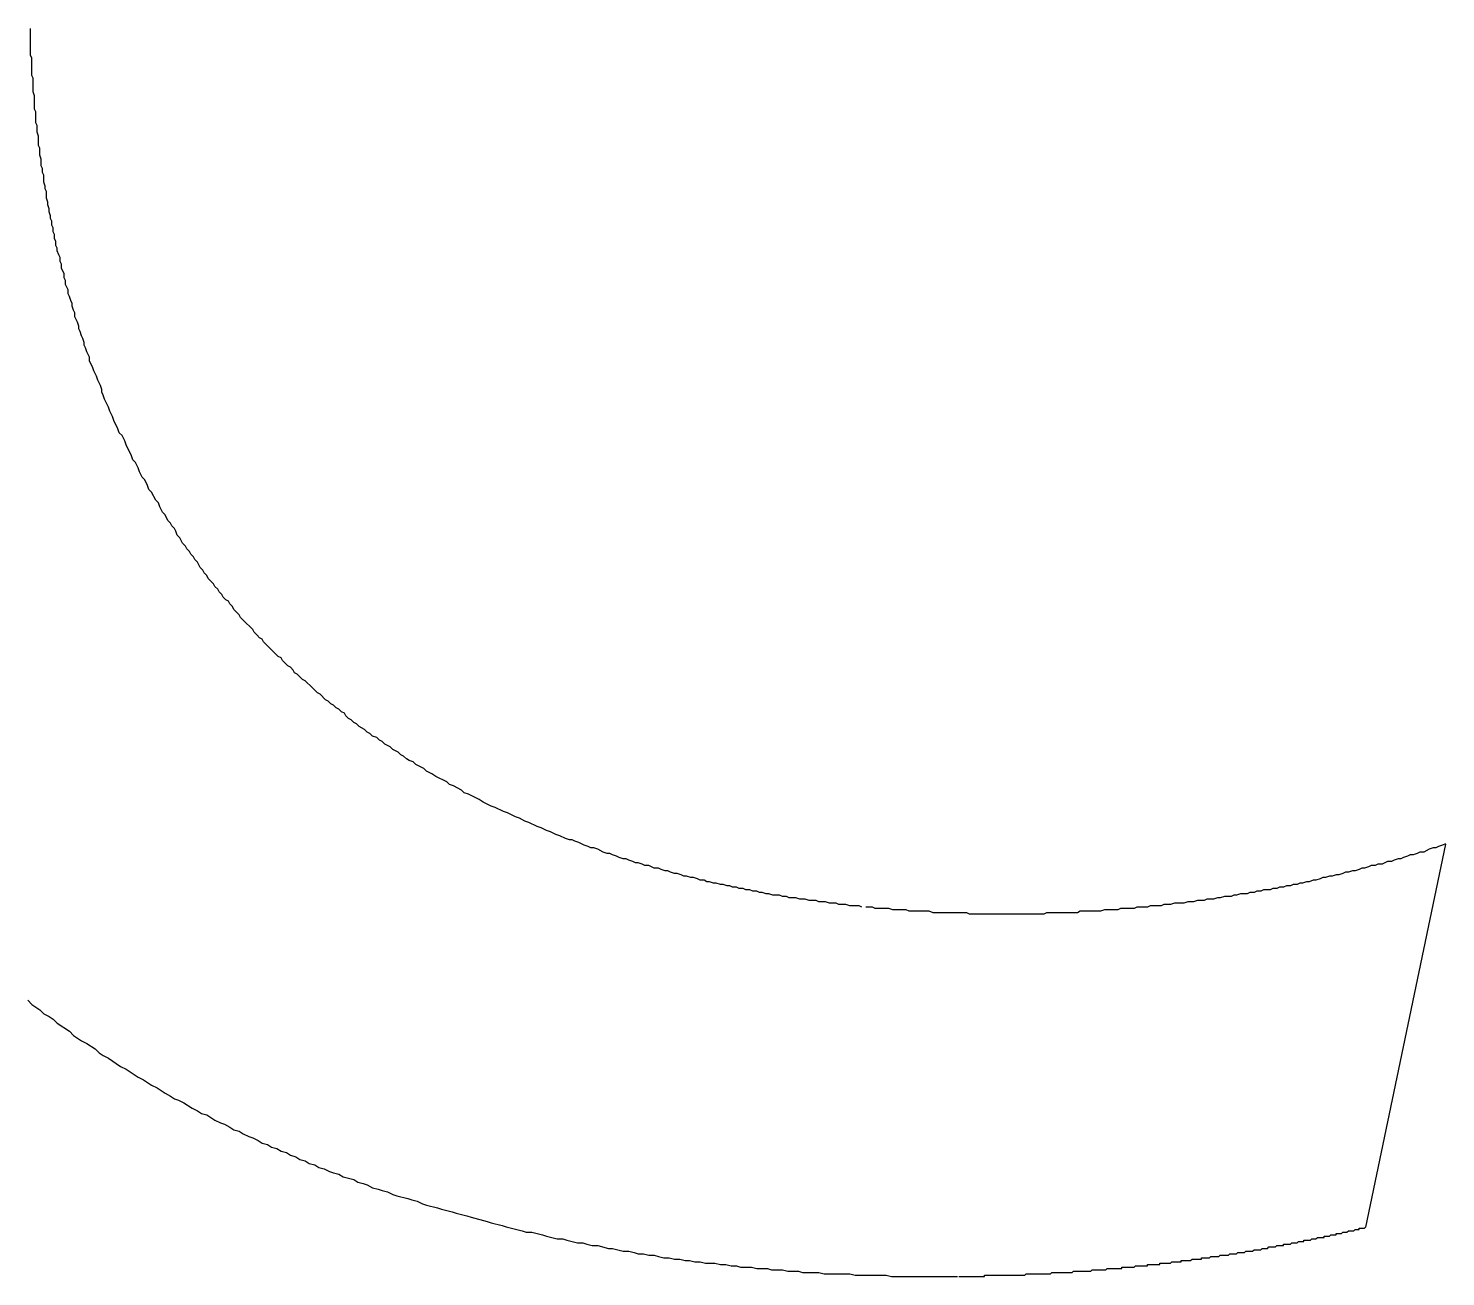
# Model space of a CAD drawing. Extents: x 168 to 388, y 259 to 356.
# Drawn here: x 204.065 to 205.117, y 307.527 to 308.453 of the extents above; entities that cross this region are included whole.
import ezdxf

# ---------------------------------------------------------------- set-up
doc = ezdxf.new("R2010")
doc.units = 0
doc.header["$MEASUREMENT"] = 0
doc.layers.get('0').update_dxf_attribs({"linetype": 'CONTINUOUS'})

msp = doc.modelspace()

# ---------------------------------------------------------------- linework, layer by layer
at = {"color": 7, "linetype": 'Continuous'}
for p, q in [((204.067, 308.433), (204.067, 308.453)), ((204.068, 308.431), (204.067, 308.433)), ((204.068, 308.418), (204.068, 308.431)), ((204.069, 308.416), (204.068, 308.418)), ((204.069, 308.406), (204.069, 308.416)), ((204.07, 308.403), (204.069, 308.406)), ((204.07, 308.393), (204.07, 308.403)), ((204.071, 308.391), (204.07, 308.393)), ((204.071, 308.383), (204.071, 308.391)), ((204.072, 308.381), (204.071, 308.383)), ((204.072, 308.376), (204.072, 308.381)), ((204.073, 308.373), (204.072, 308.376)), ((204.073, 308.366), (204.073, 308.373)), ((204.074, 308.364), (204.073, 308.366)), ((204.074, 308.359), (204.074, 308.364)), ((204.075, 308.356), (204.074, 308.359)), ((204.075, 308.351), (204.075, 308.356)), ((204.076, 308.349), (204.075, 308.351)), ((204.076, 308.346), (204.076, 308.349)), ((204.077, 308.344), (204.076, 308.346)), ((204.077, 308.339), (204.077, 308.344)), ((204.078, 308.336), (204.077, 308.339)), ((204.078, 308.334), (204.078, 308.336)), ((204.079, 308.332), (204.078, 308.334)), ((204.079, 308.327), (204.079, 308.332)), ((204.08, 308.324), (204.079, 308.327)), ((204.08, 308.322), (204.08, 308.324)), ((204.081, 308.319), (204.08, 308.322)), ((204.081, 308.317), (204.081, 308.319)), ((204.082, 308.314), (204.081, 308.317)), ((204.082, 308.312), (204.082, 308.314)), ((204.083, 308.31), (204.082, 308.312)), ((204.083, 308.307), (204.083, 308.31)), ((204.084, 308.305), (204.083, 308.307)), ((204.084, 308.302), (204.084, 308.305)), ((204.085, 308.3), (204.084, 308.302)), ((204.085, 308.297), (204.085, 308.3)), ((204.086, 308.295), (204.085, 308.297)), ((204.086, 308.292), (204.086, 308.295)), ((204.087, 308.29), (204.086, 308.292)), ((204.087, 308.288), (204.087, 308.29)), ((204.088, 308.285), (204.087, 308.288)), ((204.089, 308.283), (204.088, 308.285)), ((204.089, 308.28), (204.089, 308.283)), ((204.09, 308.278), (204.089, 308.28)), ((204.09, 308.275), (204.09, 308.278)), ((204.092, 308.271), (204.09, 308.275)), ((204.092, 308.268), (204.092, 308.271)), ((204.093, 308.266), (204.092, 308.268)), ((204.093, 308.263), (204.093, 308.266)), ((204.095, 308.259), (204.093, 308.263)), ((204.095, 308.256), (204.095, 308.259)), ((204.096, 308.254), (204.095, 308.256)), ((204.097, 308.251), (204.096, 308.254)), ((204.098, 308.249), (204.097, 308.251)), ((204.098, 308.247), (204.098, 308.249)), ((204.099, 308.244), (204.098, 308.247)), ((204.1, 308.242), (204.099, 308.244)), ((204.1, 308.239), (204.1, 308.242)), ((204.102, 308.235), (204.1, 308.239)), ((204.103, 308.232), (204.102, 308.235)), ((204.103, 308.23), (204.103, 308.232)), ((204.104, 308.228), (204.103, 308.23)), ((204.105, 308.225), (204.104, 308.228)), ((204.106, 308.223), (204.105, 308.225)), ((204.107, 308.22), (204.106, 308.223)), ((204.107, 308.218), (204.107, 308.22)), ((204.108, 308.216), (204.107, 308.218)), ((204.109, 308.213), (204.108, 308.216)), ((204.111, 308.209), (204.109, 308.213)), ((204.111, 308.206), (204.111, 308.209)), ((204.113, 308.202), (204.111, 308.206)), ((204.114, 308.199), (204.113, 308.202)), ((204.116, 308.195), (204.114, 308.199)), ((204.117, 308.192), (204.116, 308.195)), ((204.119, 308.188), (204.117, 308.192)), ((204.12, 308.185), (204.119, 308.188)), ((204.12, 308.183), (204.12, 308.185)), ((204.121, 308.181), (204.12, 308.183)), ((204.122, 308.178), (204.121, 308.181)), ((204.125, 308.172), (204.122, 308.178)), ((204.126, 308.169), (204.125, 308.172)), ((204.128, 308.165), (204.126, 308.169)), ((204.129, 308.162), (204.128, 308.165)), ((204.132, 308.156), (204.129, 308.162)), ((204.133, 308.153), (204.132, 308.156)), ((204.135, 308.151), (204.133, 308.153)), ((204.137, 308.147), (204.135, 308.151)), ((204.138, 308.144), (204.137, 308.147)), ((204.142, 308.136), (204.138, 308.144)), ((204.143, 308.133), (204.142, 308.136)), ((204.145, 308.131), (204.143, 308.133)), ((204.147, 308.127), (204.145, 308.131)), ((204.148, 308.124), (204.147, 308.127)), ((204.15, 308.12), (204.148, 308.124)), ((204.152, 308.118), (204.15, 308.12)), ((204.154, 308.114), (204.152, 308.118)), ((204.155, 308.111), (204.154, 308.114)), ((204.157, 308.109), (204.155, 308.111)), ((204.16, 308.103), (204.157, 308.109)), ((204.162, 308.101), (204.16, 308.103)), ((204.163, 308.098), (204.162, 308.101)), ((204.165, 308.094), (204.163, 308.098)), ((204.167, 308.092), (204.165, 308.094)), ((204.169, 308.088), (204.167, 308.092)), ((204.171, 308.086), (204.169, 308.088)), ((204.172, 308.084), (204.171, 308.086)), ((204.174, 308.082), (204.172, 308.084)), ((204.175, 308.08), (204.174, 308.082)), ((204.176, 308.077), (204.175, 308.08)), ((204.178, 308.075), (204.176, 308.077)), ((204.18, 308.071), (204.178, 308.075)), ((204.182, 308.069), (204.18, 308.071)), ((204.183, 308.067), (204.182, 308.069)), ((204.185, 308.065), (204.183, 308.067)), ((204.186, 308.063), (204.185, 308.065)), ((204.188, 308.061), (204.186, 308.063)), ((204.189, 308.059), (204.188, 308.061)), ((204.191, 308.057), (204.189, 308.059)), ((204.193, 308.053), (204.191, 308.057)), ((204.195, 308.051), (204.193, 308.053)), ((204.196, 308.049), (204.195, 308.051)), ((204.198, 308.047), (204.196, 308.049)), ((204.199, 308.045), (204.198, 308.047)), ((204.203, 308.041), (204.199, 308.045)), ((204.204, 308.039), (204.203, 308.041)), ((204.206, 308.037), (204.204, 308.039)), ((204.207, 308.035), (204.206, 308.037)), ((204.209, 308.033), (204.207, 308.035)), ((204.21, 308.031), (204.209, 308.033)), ((204.212, 308.029), (204.21, 308.031)), ((204.214, 308.028), (204.212, 308.029)), ((204.215, 308.026), (204.214, 308.028)), ((204.217, 308.024), (204.215, 308.026)), ((204.218, 308.022), (204.217, 308.024)), ((204.222, 308.018), (204.218, 308.022)), ((204.223, 308.016), (204.222, 308.018)), ((204.225, 308.014), (204.223, 308.016)), ((204.232, 308.007), (204.225, 308.014)), ((204.233, 308.005), (204.232, 308.007)), ((204.235, 308.003), (204.233, 308.005)), ((204.237, 308.001), (204.235, 308.003)), ((204.239, 308), (204.237, 308.001)), ((204.24, 307.998), (204.239, 308)), ((204.242, 307.996), (204.24, 307.998)), ((204.244, 307.994), (204.242, 307.996)), ((204.245, 307.993), (204.244, 307.994)), ((204.251, 307.987), (204.245, 307.993)), ((204.253, 307.986), (204.251, 307.987)), ((204.254, 307.984), (204.253, 307.986)), ((204.258, 307.98), (204.254, 307.984)), ((204.26, 307.979), (204.258, 307.98)), ((204.262, 307.977), (204.26, 307.979)), ((204.263, 307.975), (204.262, 307.977)), ((204.265, 307.974), (204.263, 307.975)), ((204.269, 307.97), (204.265, 307.974)), ((204.271, 307.969), (204.269, 307.97)), ((204.276, 307.964), (204.271, 307.969)), ((204.28, 307.96), (204.276, 307.964)), ((204.282, 307.959), (204.28, 307.96)), ((204.286, 307.955), (204.282, 307.959)), ((204.288, 307.954), (204.286, 307.955)), ((204.29, 307.952), (204.288, 307.954)), ((204.292, 307.951), (204.29, 307.952)), ((204.294, 307.949), (204.292, 307.951)), ((204.296, 307.948), (204.294, 307.949)), ((204.298, 307.946), (204.296, 307.948)), ((204.3, 307.945), (204.298, 307.946)), ((204.301, 307.943), (204.3, 307.945)), ((204.303, 307.941), (204.301, 307.943)), ((204.305, 307.94), (204.303, 307.941)), ((204.307, 307.938), (204.305, 307.94)), ((204.309, 307.937), (204.307, 307.938)), ((204.311, 307.935), (204.309, 307.937)), ((204.315, 307.933), (204.311, 307.935)), ((204.317, 307.931), (204.315, 307.933)), ((204.319, 307.93), (204.317, 307.931)), ((204.321, 307.928), (204.319, 307.93)), ((204.324, 307.927), (204.321, 307.928)), ((204.326, 307.925), (204.324, 307.927)), ((204.328, 307.924), (204.326, 307.925)), ((204.33, 307.922), (204.328, 307.924)), ((204.334, 307.92), (204.33, 307.922)), ((204.336, 307.918), (204.334, 307.92)), ((204.34, 307.916), (204.336, 307.918)), ((204.342, 307.914), (204.34, 307.916)), ((204.344, 307.913), (204.342, 307.914)), ((204.346, 307.911), (204.344, 307.913)), ((204.348, 307.91), (204.346, 307.911)), ((204.351, 307.909), (204.348, 307.91)), ((204.353, 307.907), (204.351, 307.909)), ((204.359, 307.904), (204.353, 307.907)), ((204.361, 307.902), (204.359, 307.904)), ((204.365, 307.9), (204.361, 307.902)), ((204.368, 307.898), (204.365, 307.9)), ((204.376, 307.894), (204.368, 307.898)), ((204.378, 307.892), (204.376, 307.894)), ((204.381, 307.891), (204.378, 307.892)), ((204.387, 307.888), (204.381, 307.891)), ((204.389, 307.886), (204.387, 307.888)), ((204.392, 307.885), (204.389, 307.886)), ((204.4, 307.881), (204.392, 307.885)), ((204.403, 307.879), (204.4, 307.881)), ((204.409, 307.876), (204.403, 307.879)), ((204.412, 307.875), (204.409, 307.876)), ((204.418, 307.872), (204.412, 307.875)), ((204.421, 307.871), (204.418, 307.872)), ((204.427, 307.868), (204.421, 307.871)), ((204.43, 307.867), (204.427, 307.868)), ((204.434, 307.865), (204.43, 307.867)), ((204.437, 307.864), (204.434, 307.865)), ((204.443, 307.861), (204.437, 307.864)), ((204.446, 307.86), (204.443, 307.861)), ((204.45, 307.858), (204.446, 307.86)), ((204.453, 307.857), (204.45, 307.858)), ((204.457, 307.855), (204.453, 307.857)), ((204.46, 307.854), (204.457, 307.855)), ((204.464, 307.852), (204.46, 307.854)), ((204.467, 307.851), (204.464, 307.852)), ((204.469, 307.851), (204.467, 307.851)), ((204.471, 307.85), (204.469, 307.851)), ((204.474, 307.849), (204.471, 307.85)), ((204.478, 307.847), (204.474, 307.849)), ((204.481, 307.846), (204.478, 307.847)), ((204.483, 307.845), (204.481, 307.846)), ((204.485, 307.845), (204.483, 307.845)), ((204.488, 307.844), (204.485, 307.845)), ((204.492, 307.842), (204.488, 307.844)), ((204.495, 307.841), (204.492, 307.842)), ((204.497, 307.841), (204.495, 307.841)), ((204.499, 307.84), (204.497, 307.841)), ((204.502, 307.839), (204.499, 307.84)), ((204.504, 307.838), (204.502, 307.839)), ((204.507, 307.837), (204.504, 307.838)), ((205.1172, 307.8477), (205.0578, 307.5636)), ((205.086, 307.838), (205.084, 307.837)), ((205.089, 307.839), (205.086, 307.838)), ((205.091, 307.84), (205.089, 307.839)), ((205.093, 307.84), (205.091, 307.84)), ((205.096, 307.841), (205.093, 307.84)), ((205.098, 307.842), (205.096, 307.841)), ((205.101, 307.842), (205.098, 307.842)), ((205.105, 307.844), (205.101, 307.842)), ((205.108, 307.845), (205.105, 307.844)), ((205.11, 307.845), (205.108, 307.845)), ((205.112, 307.846), (205.11, 307.845)), ((205.115, 307.847), (205.112, 307.846)), ((205.117, 307.848), (205.115, 307.847)), ((204.509, 307.837), (204.507, 307.837)), ((204.511, 307.836), (204.509, 307.837)), ((204.514, 307.835), (204.511, 307.836)), ((204.516, 307.834), (204.514, 307.835)), ((204.518, 307.834), (204.516, 307.834)), ((204.521, 307.833), (204.518, 307.834)), ((204.523, 307.832), (204.521, 307.833)), ((204.526, 307.832), (204.523, 307.832)), ((204.53, 307.83), (204.526, 307.832)), ((204.533, 307.83), (204.53, 307.83)), ((204.535, 307.829), (204.533, 307.83)), ((204.538, 307.828), (204.535, 307.829)), ((204.54, 307.828), (204.538, 307.828)), ((204.542, 307.827), (204.54, 307.828)), ((204.545, 307.826), (204.542, 307.827)), ((205.043, 307.827), (205.041, 307.826)), ((205.045, 307.827), (205.043, 307.827)), ((205.048, 307.828), (205.045, 307.827)), ((205.05, 307.828), (205.048, 307.828)), ((205.053, 307.829), (205.05, 307.828)), ((205.055, 307.83), (205.053, 307.829)), ((205.057, 307.83), (205.055, 307.83)), ((205.06, 307.831), (205.057, 307.83)), ((205.062, 307.832), (205.06, 307.831)), ((205.065, 307.832), (205.062, 307.832)), ((205.067, 307.833), (205.065, 307.832)), ((205.07, 307.833), (205.067, 307.833)), ((205.074, 307.835), (205.07, 307.833)), ((205.077, 307.835), (205.074, 307.835)), ((205.079, 307.836), (205.077, 307.835)), ((205.082, 307.837), (205.079, 307.836)), ((205.084, 307.837), (205.082, 307.837)), ((204.547, 307.826), (204.545, 307.826)), ((204.55, 307.825), (204.547, 307.826)), ((204.552, 307.824), (204.55, 307.825)), ((204.554, 307.824), (204.552, 307.824)), ((204.557, 307.823), (204.554, 307.824)), ((204.559, 307.823), (204.557, 307.823)), ((204.562, 307.822), (204.559, 307.823)), ((204.564, 307.821), (204.562, 307.822)), ((204.567, 307.821), (204.564, 307.821)), ((204.569, 307.82), (204.567, 307.821)), ((204.571, 307.82), (204.569, 307.82)), ((204.574, 307.819), (204.571, 307.82)), ((204.576, 307.819), (204.574, 307.819)), ((204.579, 307.818), (204.576, 307.819)), ((204.581, 307.818), (204.579, 307.818)), ((204.584, 307.817), (204.581, 307.818)), ((204.586, 307.817), (204.584, 307.817)), ((204.588, 307.816), (204.586, 307.817)), ((204.999, 307.817), (204.997, 307.816)), ((205.002, 307.817), (204.999, 307.817)), ((205.004, 307.818), (205.002, 307.817)), ((205.007, 307.818), (205.004, 307.818)), ((205.009, 307.819), (205.007, 307.818)), ((205.011, 307.819), (205.009, 307.819)), ((205.014, 307.82), (205.011, 307.819)), ((205.016, 307.82), (205.014, 307.82)), ((205.019, 307.821), (205.016, 307.82)), ((205.021, 307.821), (205.019, 307.821)), ((205.024, 307.822), (205.021, 307.821)), ((205.026, 307.823), (205.024, 307.822)), ((205.028, 307.823), (205.026, 307.823)), ((205.031, 307.824), (205.028, 307.823)), ((205.033, 307.824), (205.031, 307.824)), ((205.036, 307.825), (205.033, 307.824)), ((205.038, 307.825), (205.036, 307.825)), ((205.041, 307.826), (205.038, 307.825)), ((204.591, 307.816), (204.588, 307.816)), ((204.593, 307.815), (204.591, 307.816)), ((204.596, 307.815), (204.593, 307.815)), ((204.598, 307.814), (204.596, 307.815)), ((204.601, 307.814), (204.598, 307.814)), ((204.603, 307.813), (204.601, 307.814)), ((204.606, 307.813), (204.603, 307.813)), ((204.608, 307.812), (204.606, 307.813)), ((204.61, 307.812), (204.608, 307.812)), ((204.613, 307.811), (204.61, 307.812)), ((204.615, 307.811), (204.613, 307.811)), ((204.618, 307.81), (204.615, 307.811)), ((204.623, 307.81), (204.618, 307.81)), ((204.625, 307.809), (204.623, 307.81)), ((204.628, 307.809), (204.625, 307.809)), ((204.63, 307.808), (204.628, 307.809)), ((204.635, 307.808), (204.63, 307.808)), ((204.638, 307.807), (204.635, 307.808)), ((204.642, 307.807), (204.638, 307.807)), ((204.645, 307.806), (204.642, 307.807)), ((204.65, 307.806), (204.645, 307.806)), ((204.652, 307.805), (204.65, 307.806)), ((204.933, 307.806), (204.93, 307.805)), ((204.938, 307.806), (204.933, 307.806)), ((204.94, 307.807), (204.938, 307.806)), ((204.945, 307.807), (204.94, 307.807)), ((204.948, 307.808), (204.945, 307.807)), ((204.95, 307.808), (204.948, 307.808)), ((204.953, 307.809), (204.95, 307.808)), ((204.958, 307.809), (204.953, 307.809)), ((204.96, 307.81), (204.958, 307.809)), ((204.962, 307.81), (204.96, 307.81)), ((204.965, 307.811), (204.962, 307.81)), ((204.97, 307.811), (204.965, 307.811)), ((204.972, 307.812), (204.97, 307.811)), ((204.975, 307.812), (204.972, 307.812)), ((204.977, 307.813), (204.975, 307.812)), ((204.98, 307.813), (204.977, 307.813)), ((204.982, 307.814), (204.98, 307.813)), ((204.987, 307.814), (204.982, 307.814)), ((204.989, 307.815), (204.987, 307.814)), ((204.992, 307.815), (204.989, 307.815)), ((204.994, 307.816), (204.992, 307.815)), ((204.997, 307.816), (204.994, 307.816)), ((204.657, 307.805), (204.652, 307.805)), ((204.66, 307.804), (204.657, 307.805)), ((204.665, 307.804), (204.66, 307.804)), ((204.667, 307.803), (204.665, 307.804)), ((204.672, 307.803), (204.667, 307.803)), ((204.675, 307.802), (204.672, 307.803)), ((204.682, 307.802), (204.675, 307.802)), ((204.684, 307.801), (204.682, 307.802)), ((204.692, 307.801), (204.687, 307.801)), ((204.694, 307.8), (204.692, 307.801)), ((204.704, 307.8), (204.694, 307.8)), ((204.707, 307.799), (204.704, 307.8)), ((204.717, 307.799), (204.707, 307.799)), ((204.719, 307.798), (204.717, 307.799)), ((204.734, 307.798), (204.719, 307.798)), ((204.737, 307.797), (204.734, 307.798)), ((204.762, 307.797), (204.737, 307.797)), ((204.764, 307.796), (204.762, 307.797)), ((204.819, 307.796), (204.764, 307.796)), ((204.821, 307.797), (204.819, 307.796)), ((204.844, 307.797), (204.821, 307.797)), ((204.846, 307.798), (204.844, 307.797)), ((204.861, 307.798), (204.846, 307.798)), ((204.864, 307.799), (204.861, 307.798)), ((204.874, 307.799), (204.864, 307.799)), ((204.876, 307.8), (204.874, 307.799)), ((204.886, 307.8), (204.876, 307.8)), ((204.888, 307.801), (204.886, 307.8)), ((204.896, 307.801), (204.888, 307.801)), ((204.898, 307.802), (204.896, 307.801)), ((204.906, 307.802), (204.898, 307.802)), ((204.908, 307.803), (204.906, 307.802)), ((204.913, 307.803), (204.908, 307.803)), ((204.916, 307.804), (204.913, 307.803)), ((204.923, 307.804), (204.916, 307.804)), ((204.926, 307.805), (204.923, 307.804)), ((204.93, 307.805), (204.926, 307.805)), ((204.065, 307.732), (204.068, 307.729)), ((204.068, 307.729), (204.074, 307.725)), ((204.074, 307.725), (204.077, 307.722)), ((204.077, 307.722), (204.081, 307.72)), ((204.081, 307.72), (204.084, 307.718)), ((204.084, 307.718), (204.087, 307.715)), ((204.087, 307.715), (204.096, 307.709)), ((204.096, 307.709), (204.099, 307.706)), ((204.099, 307.706), (204.105, 307.702)), ((204.105, 307.702), (204.109, 307.7)), ((204.109, 307.7), (204.115, 307.696)), ((204.115, 307.696), (204.118, 307.693)), ((204.118, 307.693), (204.121, 307.691)), ((204.121, 307.691), (204.125, 307.689)), ((204.125, 307.689), (204.134, 307.683)), ((204.134, 307.683), (204.138, 307.681)), ((204.138, 307.681), (204.147, 307.675)), ((204.147, 307.675), (204.151, 307.673)), ((204.151, 307.673), (204.157, 307.669)), ((204.157, 307.669), (204.161, 307.667)), ((204.161, 307.667), (204.167, 307.663)), ((204.167, 307.663), (204.171, 307.661)), ((204.171, 307.661), (204.174, 307.659)), ((204.174, 307.659), (204.177, 307.658)), ((204.177, 307.658), (204.181, 307.656)), ((204.181, 307.656), (204.187, 307.652)), ((204.187, 307.652), (204.191, 307.65)), ((204.191, 307.65), (204.194, 307.648)), ((204.194, 307.648), (204.198, 307.647)), ((204.198, 307.647), (204.204, 307.643)), ((204.204, 307.643), (204.208, 307.641)), ((204.208, 307.641), (204.211, 307.64)), ((204.211, 307.64), (204.215, 307.638)), ((204.215, 307.638), (204.218, 307.636)), ((204.218, 307.636), (204.222, 307.635)), ((204.222, 307.635), (204.225, 307.633)), ((204.225, 307.633), (204.229, 307.631)), ((204.229, 307.631), (204.232, 307.63)), ((204.232, 307.63), (204.236, 307.628)), ((204.236, 307.628), (204.239, 307.626)), ((204.239, 307.626), (204.243, 307.625)), ((204.243, 307.625), (204.246, 307.623)), ((204.246, 307.623), (204.25, 307.622)), ((204.25, 307.622), (204.253, 307.62)), ((204.253, 307.62), (204.257, 307.619)), ((204.257, 307.619), (204.26, 307.617)), ((204.26, 307.617), (204.264, 307.616)), ((204.264, 307.616), (204.267, 307.614)), ((204.267, 307.614), (204.271, 307.613)), ((204.271, 307.613), (204.274, 307.611)), ((204.274, 307.611), (204.278, 307.61)), ((204.278, 307.61), (204.281, 307.608)), ((204.281, 307.608), (204.285, 307.607)), ((204.285, 307.607), (204.289, 307.605)), ((204.289, 307.605), (204.292, 307.604)), ((204.292, 307.604), (204.296, 307.603)), ((204.296, 307.603), (204.299, 307.601)), ((204.299, 307.601), (204.307, 307.599)), ((204.307, 307.599), (204.31, 307.597)), ((204.31, 307.597), (204.314, 307.596)), ((204.314, 307.596), (204.317, 307.595)), ((204.317, 307.595), (204.321, 307.593)), ((204.321, 307.593), (204.325, 307.592)), ((204.325, 307.592), (204.328, 307.591)), ((204.328, 307.591), (204.332, 307.59)), ((204.332, 307.59), (204.336, 307.588)), ((204.336, 307.588), (204.339, 307.587)), ((204.339, 307.587), (204.347, 307.585)), ((204.347, 307.585), (204.35, 307.584)), ((204.35, 307.584), (204.354, 307.583)), ((204.354, 307.583), (204.358, 307.581)), ((204.358, 307.581), (204.361, 307.58)), ((204.361, 307.58), (204.369, 307.578)), ((204.369, 307.578), (204.372, 307.577)), ((204.372, 307.577), (204.38, 307.575)), ((204.38, 307.575), (204.383, 307.574)), ((204.383, 307.574), (204.391, 307.572)), ((204.391, 307.572), (204.394, 307.571)), ((204.394, 307.571), (204.406, 307.568)), ((204.406, 307.568), (204.409, 307.567)), ((204.409, 307.567), (204.417, 307.565)), ((204.417, 307.565), (204.42, 307.564)), ((204.42, 307.564), (204.432, 307.561)), ((204.432, 307.561), (204.435, 307.56)), ((204.435, 307.56), (204.439, 307.56)), ((204.439, 307.56), (204.447, 307.558)), ((204.447, 307.558), (204.45, 307.557)), ((204.45, 307.557), (204.458, 307.555)), ((204.458, 307.555), (204.462, 307.555)), ((204.462, 307.555), (204.465, 307.554)), ((204.465, 307.554), (204.473, 307.552)), ((205.012, 307.553), (205.012, 307.554)), ((205.012, 307.554), (205.017, 307.554)), ((205.017, 307.554), (205.018, 307.555)), ((205.018, 307.555), (205.021, 307.555)), ((205.021, 307.555), (205.022, 307.556)), ((205.022, 307.556), (205.027, 307.556)), ((205.027, 307.556), (205.027, 307.557)), ((205.027, 307.557), (205.031, 307.557)), ((205.031, 307.557), (205.032, 307.558)), ((205.032, 307.558), (205.036, 307.558)), ((205.036, 307.558), (205.036, 307.559)), ((205.036, 307.559), (205.04, 307.559)), ((205.04, 307.559), (205.041, 307.56)), ((205.041, 307.56), (205.044, 307.56)), ((205.044, 307.56), (205.045, 307.561)), ((205.045, 307.561), (205.049, 307.561)), ((205.049, 307.561), (205.05, 307.562)), ((205.05, 307.562), (205.053, 307.562)), ((205.053, 307.562), (205.053, 307.563)), ((205.053, 307.563), (205.057, 307.563)), ((205.057, 307.563), (205.058, 307.564)), ((204.473, 307.552), (204.477, 307.552)), ((204.477, 307.552), (204.48, 307.551)), ((204.48, 307.551), (204.484, 307.55)), ((204.484, 307.55), (204.488, 307.55)), ((204.488, 307.55), (204.496, 307.548)), ((204.496, 307.548), (204.499, 307.548)), ((204.499, 307.548), (204.507, 307.546)), ((204.507, 307.546), (204.511, 307.546)), ((204.511, 307.546), (204.515, 307.545)), ((204.515, 307.545), (204.518, 307.544)), ((204.518, 307.544), (204.522, 307.544)), ((204.522, 307.544), (204.526, 307.543)), ((204.956, 307.543), (204.957, 307.544)), ((204.957, 307.544), (204.962, 307.544)), ((204.962, 307.544), (204.963, 307.545)), ((204.963, 307.545), (204.968, 307.545)), ((204.968, 307.545), (204.969, 307.546)), ((204.969, 307.546), (204.974, 307.546)), ((204.974, 307.546), (204.975, 307.547)), ((204.975, 307.547), (204.98, 307.547)), ((204.98, 307.547), (204.981, 307.548)), ((204.981, 307.548), (204.985, 307.548)), ((204.985, 307.548), (204.986, 307.549)), ((204.986, 307.549), (204.991, 307.549)), ((204.991, 307.549), (204.992, 307.55)), ((204.992, 307.55), (204.997, 307.55)), ((204.997, 307.55), (204.997, 307.551)), ((204.997, 307.551), (205.002, 307.551)), ((205.002, 307.551), (205.003, 307.552)), ((205.003, 307.552), (205.007, 307.552)), ((205.007, 307.552), (205.008, 307.553)), ((205.008, 307.553), (205.012, 307.553)), ((204.526, 307.543), (204.53, 307.543)), ((204.53, 307.543), (204.533, 307.542)), ((204.533, 307.542), (204.537, 307.541)), ((204.537, 307.541), (204.541, 307.541)), ((204.541, 307.541), (204.545, 307.54)), ((204.545, 307.54), (204.549, 307.54)), ((204.549, 307.54), (204.553, 307.539)), ((204.553, 307.539), (204.556, 307.539)), ((204.556, 307.539), (204.56, 307.538)), ((204.56, 307.538), (204.564, 307.538)), ((204.564, 307.538), (204.568, 307.537)), ((204.568, 307.537), (204.575, 307.537)), ((204.575, 307.537), (204.579, 307.536)), ((204.579, 307.536), (204.583, 307.536)), ((204.583, 307.536), (204.587, 307.535)), ((204.587, 307.535), (204.591, 307.535)), ((204.591, 307.535), (204.594, 307.534)), ((204.594, 307.534), (204.602, 307.534)), ((204.602, 307.534), (204.606, 307.533)), ((204.606, 307.533), (204.614, 307.533)), ((204.614, 307.533), (204.617, 307.532)), ((204.865, 307.532), (204.866, 307.533)), ((204.866, 307.533), (204.877, 307.533)), ((204.877, 307.533), (204.877, 307.534)), ((204.877, 307.534), (204.886, 307.534)), ((204.886, 307.534), (204.887, 307.535)), ((204.887, 307.535), (204.896, 307.535)), ((204.896, 307.535), (204.896, 307.536)), ((204.896, 307.536), (204.905, 307.536)), ((204.905, 307.536), (204.905, 307.537)), ((204.905, 307.537), (204.913, 307.537)), ((204.913, 307.537), (204.914, 307.538)), ((204.914, 307.538), (204.921, 307.538)), ((204.921, 307.538), (204.921, 307.539)), ((204.921, 307.539), (204.928, 307.539)), ((204.928, 307.539), (204.929, 307.54)), ((204.929, 307.54), (204.936, 307.54)), ((204.936, 307.54), (204.936, 307.541)), ((204.936, 307.541), (204.942, 307.541)), ((204.942, 307.541), (204.943, 307.542)), ((204.943, 307.542), (204.949, 307.542)), ((204.949, 307.542), (204.95, 307.543)), ((204.95, 307.543), (204.956, 307.543)), ((204.617, 307.532), (204.625, 307.532)), ((204.625, 307.532), (204.629, 307.531)), ((204.629, 307.531), (204.637, 307.531)), ((204.637, 307.531), (204.64, 307.53)), ((204.64, 307.53), (204.652, 307.53)), ((204.652, 307.53), (204.656, 307.529)), ((204.656, 307.529), (204.675, 307.529)), ((204.675, 307.529), (204.679, 307.528)), ((204.679, 307.528), (204.702, 307.528)), ((204.702, 307.528), (204.706, 307.527)), ((204.706, 307.527), (204.755, 307.527)), ((204.756, 307.527), (204.775, 307.527)), ((204.775, 307.527), (204.775, 307.528)), ((204.775, 307.528), (204.805, 307.528)), ((204.805, 307.528), (204.806, 307.529)), ((204.806, 307.529), (204.824, 307.529)), ((204.824, 307.529), (204.825, 307.53)), ((204.825, 307.53), (204.84, 307.53)), ((204.84, 307.53), (204.841, 307.531)), ((204.841, 307.531), (204.854, 307.531)), ((204.854, 307.531), (204.855, 307.532)), ((204.855, 307.532), (204.865, 307.532))]:
    msp.add_line(p, q, dxfattribs=at)

doc.saveas('drawing.dxf')
